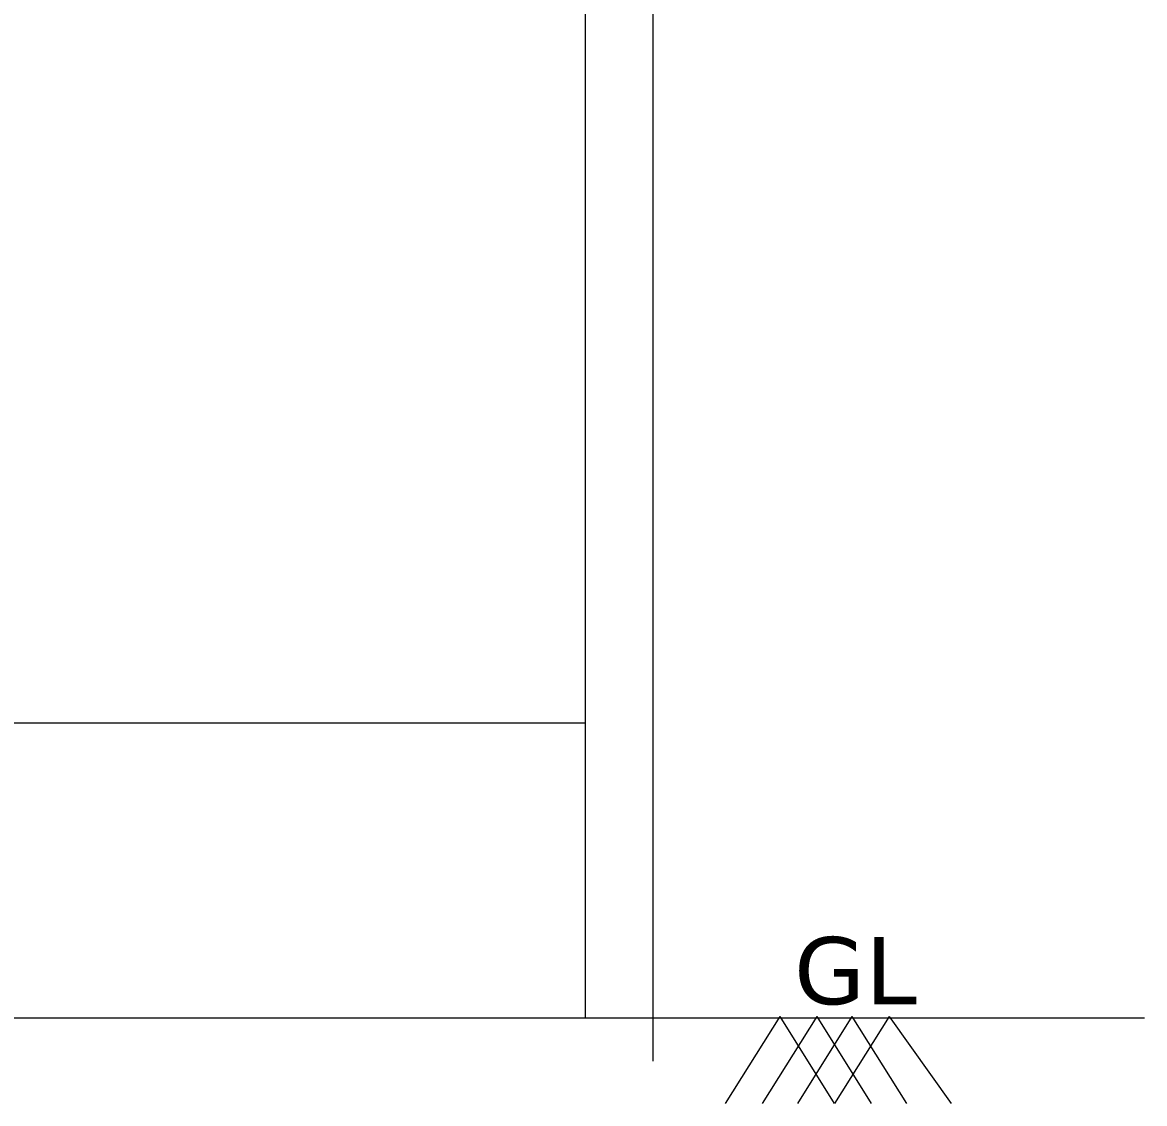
# Model space of a CAD drawing. Header units: metres. Extents: x 1610 to 5629, y 732 to 3974.
# Drawn here: x 1788.377 to 1792.192, y 894.637 to 898.314 of the extents above; entities that cross this region are included whole.
import ezdxf
from ezdxf.enums import TextEntityAlignment as Align

# ---------------------------------------------------------------- set-up
doc = ezdxf.new("R2010")
doc.units = ezdxf.units.M
doc.header["$MEASUREMENT"] = 0
doc.layers.get('0').update_dxf_attribs({"lineweight": 0})
doc.styles.get("Standard").update_dxf_attribs({"font": 'verdana.ttf', "height": 0.23})

msp = doc.modelspace()

# ---------------------------------------------------------------- linework, layer by layer
at = {"color": 7}
for p, q in [((1790.5216, 894.9277), (1790.5216, 901.9737)), ((1790.5216, 894.7813), (1790.5216, 901.9737)), ((1790.2916, 894.9277, 0.1938), (1790.2916, 899.6001, 0.3127)), ((1770.7516, 895.9303, 0.2758), (1790.2916, 895.9318, 0.2193)), ((1792.192, 894.9277), (1768.699, 894.9277)), ((1790.9515, 894.9333), (1790.7663, 894.6368)), ((1791.0775, 894.9333), (1790.8923, 894.6368)), ((1790.9515, 894.9333), (1791.1368, 894.6368)), ((1791.1973, 894.9333), (1791.0121, 894.6368)), ((1791.0775, 894.9333), (1791.2627, 894.6368)), ((1791.3233, 894.9333), (1791.1381, 894.6368)), ((1791.1973, 894.9333), (1791.3825, 894.6368)), ((1791.3233, 894.9333), (1791.535, 894.6368))]:
    msp.add_line(p, q, dxfattribs=at)

# ---------------------------------------------------------------- texts
msp.add_text('GL', height=0.22841, dxfattribs=at).set_placement((1791.2087, 894.9749, 0.3886), align=Align.CENTER)

doc.saveas('drawing.dxf')
